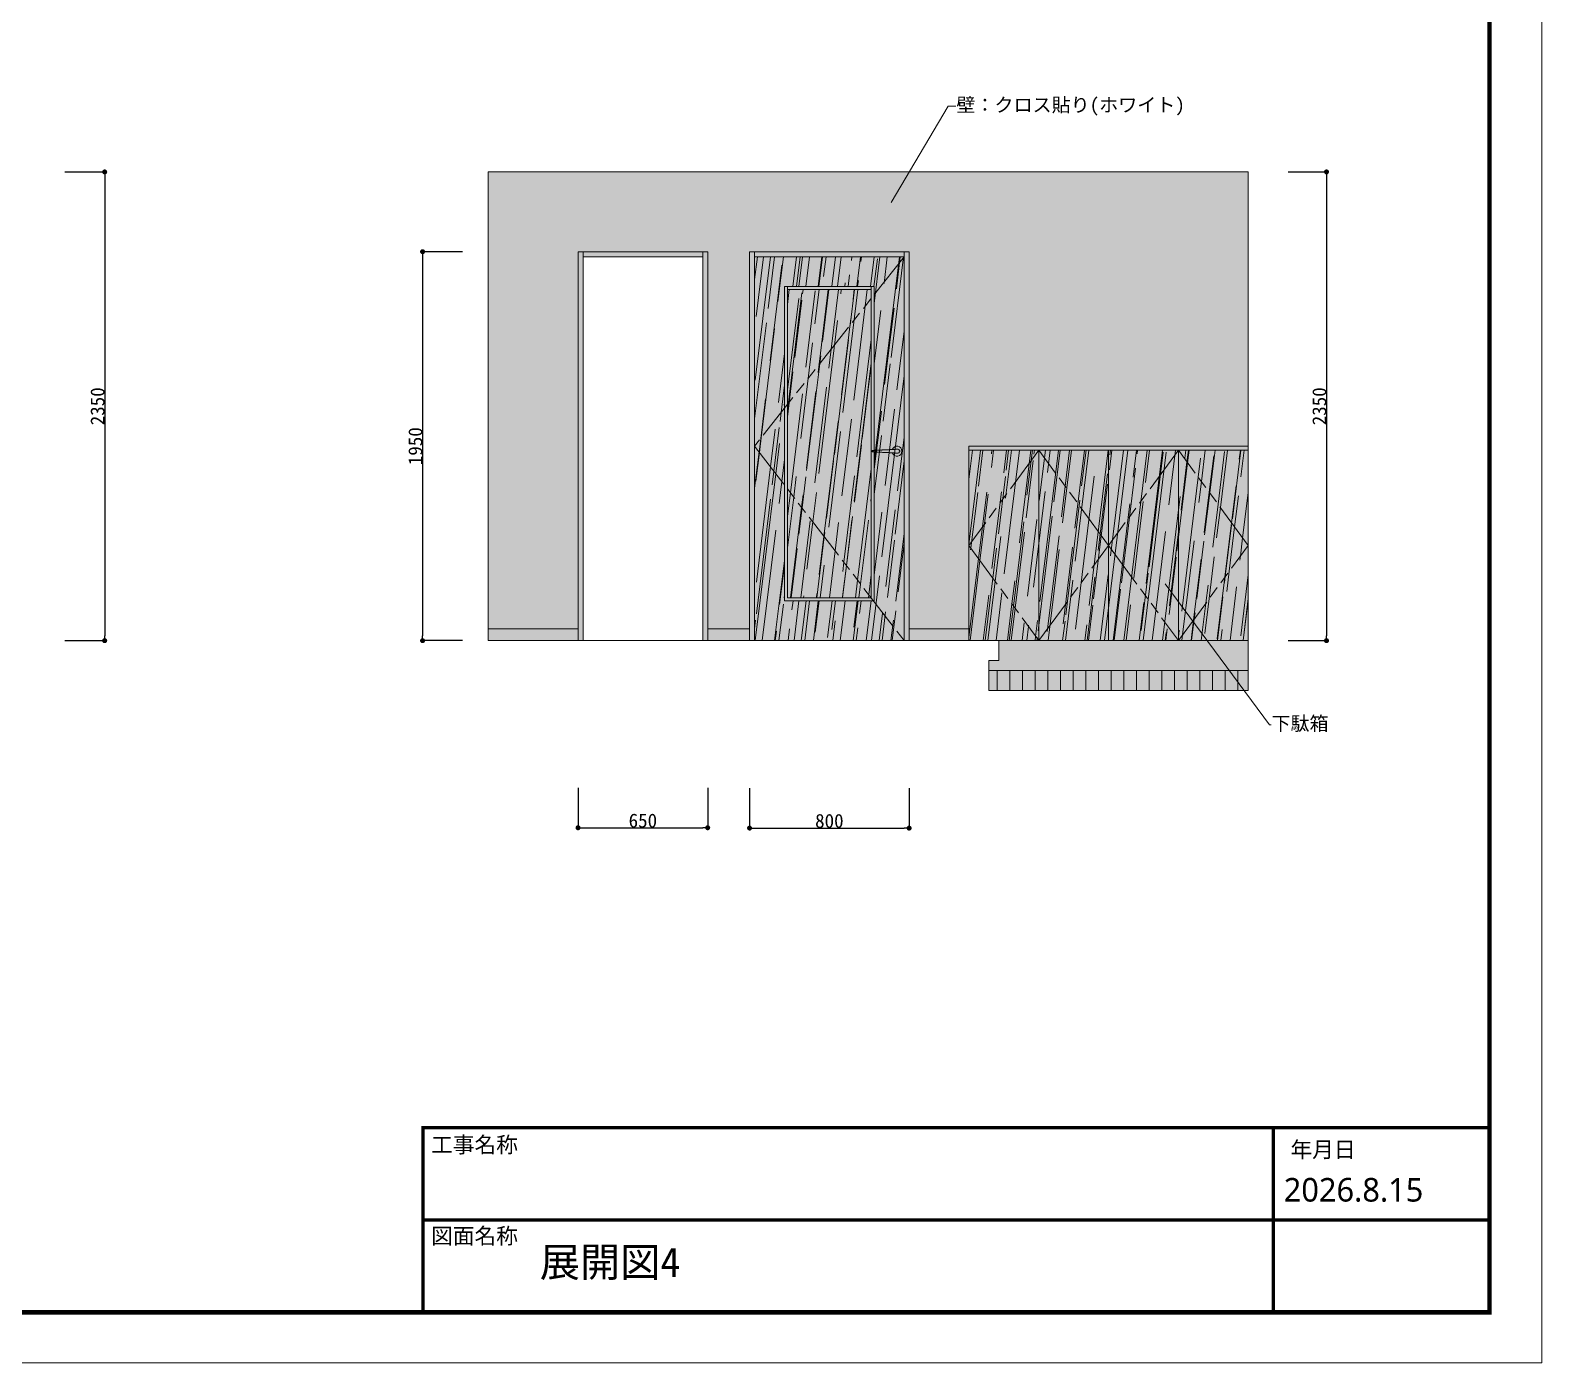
# Model space of a CAD drawing. Header units: millimetres. Extents: x -63086 to 144078, y -129912 to 13382.
# Drawn here: x 24706 to 32285, y -87164 to -80483 of the extents above; entities that cross this region are included whole.
import ezdxf
from ezdxf import colors
from ezdxf.entities.mleader import LeaderData, LeaderLine
from ezdxf.math import Vec2, Vec3

# ---------------------------------------------------------------- set-up
doc = ezdxf.new("R2010")
doc.units = ezdxf.units.MM
doc.linetypes.add('ACAD_ISO09W100', pattern=[45, 24, -3, 6, -3, 6, -3])
doc.layers.get('0').update_dxf_attribs({"lineweight": 0})
for name, color, linetype, lineweight in [('01用紙枠', 7, 'Continuous', 5), ('展開', 7, 'Continuous', 9), ('展開建具用', 250, 'Continuous', 9)]:
    doc.layers.add(name, color=color, linetype=linetype, lineweight=lineweight)
doc.layers.add('文字', color=7, linetype='Continuous')
doc.styles.get("Standard").update_dxf_attribs({"font": 'MS Mincho.ttf'})
doc.styles.add('メイリオ', font='')
doc.styles.add('小岩', font='MS Mincho.ttf', dxfattribs={"height": 150})
doc.styles.get('メイリオ').set_extended_font_data('Meiryo')
doc.dimstyles.new('寸法', dxfattribs={"dimtxt": 70, "dimasz": 25, "dimexe": 1.5, "dimexo": 200, "dimtad": 1, "dimdec": 0, "dimtxsty": 'Standard', "dimblk": 'DOT', "dimcen": 2.5, "dimadec": 0, "dimazin": 0, "dimtfac": 1, "dimtdec": 0, "dimtmove": 0, "dimatfit": 3, "dimfxl": 200, "dimfxlon": 1, "dimarcsym": 0})
pattern_1 = [(83, (1995.38, -322.42), (-69.92233, 222.52405), [1447.8, -193.04, 482.6, -96.52]), (83, (1963.13, -189.12), (-139.17757, -80.156), [289.56, -31.8516, 579.12, -72.39]), (83, (1919.835, -264.52), (-3.01966, 506.04398), [772.16, -135.128, 386.08, -96.52])]

# ---------------------------------------------------------------- blocks, each defined once
blk = doc.blocks.new('_Dot')
at = {"color": 0, "linetype": 'ByBlock', "lineweight": -2}
blk.add_line((-0.5, 0), (-1, 0), dxfattribs=at)
at = {"color": 0, "linetype": 'ByBlock', "const_width": 0.5}
blk.add_lwpolyline([(-0.25, 0, 1), (0.25, 0, 1)], format="xyb", close=True, dxfattribs=at)
blk = doc.blocks.new('*D314')
at = {"layer": 'Defpoints', "color": 0, "ltscale": 10, "transparency": 16777216}
for p in [(24604, -81193.3), (24604, -83543.3), (25079.6, -83543.3)]:
    blk.add_point(p, dxfattribs=at)
at = {"layer": '展開建具用', "color": 0, "lineweight": -2, "ltscale": 10, "transparency": 16777216}
for p, q in [((24879.6, -81193.3), (25081.1, -81193.3)), ((25079.6, -81218.3), (25079.6, -83518.3)), ((24879.6, -83543.3), (25081.1, -83543.3))]:
    blk.add_line(p, q, dxfattribs=at)
at = {"layer": '展開建具用', "color": 0, "lineweight": -2, "ltscale": 10, "transparency": 16777216, "xscale": 25, "yscale": 25, "zscale": 25}
for p, rotation in [((25079.6, -81193.3), 90), ((25079.6, -83543.3), 270)]:
    blk.add_blockref('_Dot', p, dxfattribs=dict(at, rotation=rotation))
at = {"layer": '展開建具用', "color": 0, "ltscale": 10, "transparency": 16777216, "insert": (25044, -82368.3), "char_height": 70, "attachment_point": 5, "rotation": 90}
blk.add_mtext('2350', dxfattribs=at)
blk = doc.blocks.new('*D316')
at = {"layer": 'Defpoints', "color": 0, "ltscale": 10, "transparency": 16777216}
for p in [(27453, -84035), (28103, -84035), (28103, -84481.4)]:
    blk.add_point(p, dxfattribs=at)
at = {"layer": '展開建具用', "color": 0, "lineweight": -2, "ltscale": 10, "transparency": 16777216}
for p, q in [((27453, -84281.4), (27453, -84482.9)), ((28103, -84281.4), (28103, -84482.9)), ((27478, -84481.4), (28078, -84481.4))]:
    blk.add_line(p, q, dxfattribs=at)
at = {"layer": '展開建具用', "color": 0, "lineweight": -2, "ltscale": 10, "transparency": 16777216, "xscale": 25, "yscale": 25, "zscale": 25, "rotation": 180}
blk.add_blockref('_Dot', (27453, -84481.4), dxfattribs=at)
at = {"layer": '展開建具用', "color": 0, "lineweight": -2, "ltscale": 10, "transparency": 16777216, "xscale": 25, "yscale": 25, "zscale": 25}
blk.add_blockref('_Dot', (28103, -84481.4), dxfattribs=at)
at = {"layer": '展開建具用', "color": 0, "ltscale": 10, "transparency": 16777216, "insert": (27778, -84445.8), "char_height": 70, "attachment_point": 5}
blk.add_mtext('650', dxfattribs=at)
blk = doc.blocks.new('*D317')
at = {"layer": 'Defpoints', "color": 0, "ltscale": 10, "transparency": 16777216}
for p in [(28313, -84035), (29113, -84035), (29113, -84483)]:
    blk.add_point(p, dxfattribs=at)
at = {"layer": '展開建具用', "color": 0, "lineweight": -2, "ltscale": 10, "transparency": 16777216}
for p, q in [((28313, -84283), (28313, -84484.5)), ((29113, -84283), (29113, -84484.5)), ((28338, -84483), (29088, -84483))]:
    blk.add_line(p, q, dxfattribs=at)
at = {"layer": '展開建具用', "color": 0, "lineweight": -2, "ltscale": 10, "transparency": 16777216, "xscale": 25, "yscale": 25, "zscale": 25, "rotation": 180}
blk.add_blockref('_Dot', (28313, -84483), dxfattribs=at)
at = {"layer": '展開建具用', "color": 0, "lineweight": -2, "ltscale": 10, "transparency": 16777216, "xscale": 25, "yscale": 25, "zscale": 25}
blk.add_blockref('_Dot', (29113, -84483), dxfattribs=at)
at = {"layer": '展開建具用', "color": 0, "ltscale": 10, "transparency": 16777216, "insert": (28713, -84447.4), "char_height": 70, "attachment_point": 5}
blk.add_mtext('800', dxfattribs=at)
blk = doc.blocks.new('*D318')
at = {"layer": 'Defpoints', "color": 0, "ltscale": 10, "transparency": 16777216}
for p in [(27453, -81593.3), (26673.4, -83543.3), (27453, -83543.3)]:
    blk.add_point(p, dxfattribs=at)
at = {"layer": '展開建具用', "color": 0, "lineweight": -2, "ltscale": 10, "transparency": 16777216}
for p, q in [((26873.4, -81593.3), (26671.9, -81593.3)), ((26673.4, -81618.3), (26673.4, -83518.3)), ((26873.4, -83543.3), (26671.9, -83543.3))]:
    blk.add_line(p, q, dxfattribs=at)
at = {"layer": '展開建具用', "color": 0, "lineweight": -2, "ltscale": 10, "transparency": 16777216, "xscale": 25, "yscale": 25, "zscale": 25}
for p, rotation in [((26673.4, -81593.3), 90), ((26673.4, -83543.3), 270)]:
    blk.add_blockref('_Dot', p, dxfattribs=dict(at, rotation=rotation))
at = {"layer": '展開建具用', "color": 0, "ltscale": 10, "transparency": 16777216, "insert": (26637.8, -82568.3), "char_height": 70, "attachment_point": 5, "rotation": 90}
blk.add_mtext('1950', dxfattribs=at)
blk = doc.blocks.new('*D319')
at = {"layer": 'Defpoints', "color": 0, "ltscale": 10, "transparency": 16777216}
for p in [(30813, -81193.3), (30813, -83543.3), (31205.7, -83543.3)]:
    blk.add_point(p, dxfattribs=at)
at = {"layer": '展開建具用', "color": 0, "lineweight": -2, "ltscale": 10, "transparency": 16777216}
for p, q in [((31013, -81193.3), (31207.2, -81193.3)), ((31205.7, -81218.3), (31205.7, -83518.3)), ((31013, -83543.3), (31207.2, -83543.3))]:
    blk.add_line(p, q, dxfattribs=at)
at = {"layer": '展開建具用', "color": 0, "lineweight": -2, "ltscale": 10, "transparency": 16777216, "xscale": 25, "yscale": 25, "zscale": 25}
for p, rotation in [((31205.7, -81193.3), 90), ((31205.7, -83543.3), 270)]:
    blk.add_blockref('_Dot', p, dxfattribs=dict(at, rotation=rotation))
at = {"layer": '展開建具用', "color": 0, "ltscale": 10, "transparency": 16777216, "insert": (31170.1, -82368.3), "char_height": 70, "attachment_point": 5, "rotation": 90}
blk.add_mtext('2350', dxfattribs=at)

msp = doc.modelspace()

# ---------------------------------------------------------------- hatches: boundary and pattern name
at = {"ltscale": 10, "true_color": 0x9c5e31, "transparency": 33554541}
h = msp.add_hatch(dxfattribs=at)
h.set_pattern_fill('AR-RROOF', color=25, scale=3.8, angle=83)
h.set_pattern_definition(pattern_1)
h.paths.add_polyline_path([(29087.9597, -81618.2687), (28337.9597, -81618.2687), (28337.9597, -82568.2687), (28487.9597, -82378.2687), (28487.9597, -81768.2687), (28937.9597, -81768.2687), (28937.9597, -81808.2687)])
h.paths.add_polyline_path([(29087.9597, -81618.2687), (28937.9597, -81808.2687), (28937.9597, -83343.2687), (28934.1135, -83343.2687), (29087.9597, -83543.2687)])
h.paths.add_polyline_path([(28934.1135, -83343.2687), (28487.9597, -83343.2687), (28487.9597, -82763.2687), (28337.9597, -82568.2687), (28337.9597, -83543.2687), (29087.9597, -83543.2687)])
h = msp.add_hatch(dxfattribs=at)
h.set_pattern_fill('AR-RROOF', color=25, scale=3.8, angle=83)
h.paths.add_polyline_path([(28922.9597, -81827.2687), (28502.9597, -82359.2687), (28502.9597, -82782.7687), (28922.5751, -83328.2687), (28922.9597, -83328.2687)])
h.paths.add_polyline_path([(28922.9597, -81827.2687), (28922.9597, -81783.2687), (28502.9597, -81783.2687), (28502.9597, -82359.2687)])
h.paths.add_polyline_path([(28502.9597, -82782.7687), (28502.9597, -83328.2687), (28922.5751, -83328.2687)], flags=0)
h = msp.add_hatch(dxfattribs=at)
h.set_pattern_fill('AR-RROOF', color=25, scale=3.8, angle=83)
h.set_pattern_definition(pattern_1)
h.paths.add_polyline_path([(28487.9597, -82378.2687), (28337.9597, -82568.2687), (28487.9597, -82763.2687)])
h = msp.add_hatch(dxfattribs=at)
h.set_pattern_fill('AR-RROOF', color=25, scale=3.8, angle=83)
h.set_pattern_definition(pattern_1)
h.paths.add_polyline_path([(30112.9597, -82588.2687), (29762.9597, -82588.2687), (30112.9597, -83065.7687)], flags=17)
h.paths.add_polyline_path([(30462.9597, -82588.2687), (30112.9597, -82588.2687), (30112.9597, -83065.7687)], flags=17)
h.paths.add_polyline_path([(30462.9597, -82588.2687), (30112.9597, -83065.7687), (30462.9597, -83543.2687)])
h.paths.add_polyline_path([(30462.9597, -82588.2687), (30462.9597, -83543.2687), (30812.9597, -83065.7687)])
h.paths.add_polyline_path([(30812.9597, -82588.2687), (30462.9597, -82588.2687), (30812.9597, -83065.7687)], flags=0)
h.paths.add_polyline_path([(30812.9597, -83065.7687), (30462.9597, -83543.2687), (30812.9597, -83543.2687)], flags=0)
h.paths.add_polyline_path([(30112.9597, -83065.7687), (30112.9597, -83543.2687), (30462.9597, -83543.2687)], flags=17)
h.paths.add_polyline_path([(30112.9597, -83065.7687), (29762.9597, -82588.2687), (29762.9597, -83543.2687)])
h.paths.add_polyline_path([(29762.9597, -82588.2687), (29412.9597, -83065.7687), (29762.9597, -83543.2687)])
h.paths.add_polyline_path([(29412.9597, -83065.7687), (29412.9597, -83543.2687), (29762.9597, -83543.2687)], flags=0)
h.paths.add_polyline_path([(29762.9597, -82588.2687), (29412.9597, -82588.2687), (29412.9597, -83065.7687)], flags=17)
h.paths.add_polyline_path([(30112.9597, -83065.7687), (29762.9597, -83543.2687), (30112.9597, -83543.2687)], flags=17)
h = msp.add_hatch(dxfattribs=at)
h.set_pattern_fill('AR-RROOF', color=25, scale=3.8, angle=83)
h.set_pattern_definition(pattern_1)
h.paths.add_polyline_path([(29412.9597, -83065.7687), (29412.9597, -83543.2687), (29762.9597, -83543.2687)])
h.paths.add_polyline_path([(30812.9597, -83065.7687), (30462.9597, -83543.2687), (30812.9597, -83543.2687)])
h.paths.add_polyline_path([(30812.9597, -82588.2687), (30462.9597, -82588.2687), (30812.9597, -83065.7687)])
h = msp.add_hatch(dxfattribs=at)
h.set_pattern_fill('AR-RROOF', color=25, scale=3.8, angle=83)
h.paths.add_polyline_path([(28502.9597, -82782.7687), (28502.9597, -83328.2687), (28922.5751, -83328.2687)])
at = {"layer": '展開', "ltscale": 10, "true_color": 0xfffefa}
h = msp.add_hatch(color=7, dxfattribs=at)
h.dxf.hatch_style = 1
h.paths.add_polyline_path([(30812.9597, -81193.2687), (27002.9597, -81193.2687), (27002.9597, -83483.2687), (27452.9597, -83483.2687), (27452.9597, -81593.2687), (28102.9597, -81593.2687), (28102.9597, -83483.2687), (28312.9597, -83483.2687), (28312.9597, -81593.2687), (29112.9597, -81593.2687), (29112.9597, -83483.2687), (29412.9597, -83483.2687), (29412.9597, -82588.2687), (29412.9597, -82568.2687), (30812.9597, -82568.2687)])
at = {"layer": '展開', "ltscale": 10, "true_color": 0xe89e4a, "transparency": 33554607}
h = msp.add_hatch(color=33, dxfattribs=at)
h.dxf.hatch_style = 1
h.paths.add_polyline_path([(28102.9597, -81593.2687), (28077.9597, -81593.2687), (28077.9597, -83543.2687), (28102.9597, -83543.2687)])
h.paths.add_polyline_path([(27477.9597, -81593.2687), (27452.9597, -81593.2687), (27452.9597, -83543.2687), (27477.9597, -83543.2687)])
h.paths.add_polyline_path([(28077.9597, -81593.2687), (27477.9597, -81593.2687), (27477.9597, -81618.2687), (28077.9597, -81618.2687)])
h.paths.add_polyline_path([(29087.9597, -81593.2687), (28337.9597, -81593.2687), (28337.9597, -81618.2687), (29087.9597, -81618.2687)])
h.paths.add_polyline_path([(28337.9597, -81593.2687), (28312.9597, -81593.2687), (28312.9597, -83543.2687), (28337.9597, -83543.2687)])
h.paths.add_polyline_path([(29112.9597, -81593.2687), (29087.9597, -81593.2687), (29087.9597, -81618.2687), (29087.9597, -83543.2687), (29112.9597, -83543.2687)])
at = {"layer": '展開', "ltscale": 10, "true_color": 0xf0c089, "transparency": 33554607}
h = msp.add_hatch(color=31, dxfattribs=at)
h.dxf.hatch_style = 1
h.paths.add_polyline_path([(29087.9597, -81618.2687), (28337.9597, -81618.2687), (28337.9597, -83543.2687), (29087.9597, -83543.2687)])
h.paths.add_polyline_path([(28937.9597, -81768.2687), (28937.9597, -83343.2687), (28487.9597, -83343.2687), (28487.9597, -81768.2687)], flags=16)
at = {"layer": '展開', "ltscale": 10, "true_color": 0xe89e4a, "transparency": 33554607}
h = msp.add_hatch(color=33, dxfattribs=at)
h.dxf.hatch_style = 1
h.paths.add_polyline_path([(28922.9597, -81768.2687), (28502.9597, -81768.2687), (28502.9597, -81783.2687), (28922.9597, -81783.2687)], flags=17)
h.paths.add_polyline_path([(28937.9597, -81768.2687), (28922.9597, -81768.2687), (28922.9597, -81783.2687), (28922.9597, -83328.2687), (28502.9597, -83328.2687), (28502.9597, -81768.2687), (28487.9597, -81768.2687), (28487.9597, -83343.2687), (28937.9597, -83343.2687)])
at = {"layer": '展開', "ltscale": 10, "true_color": 0xf0c089, "transparency": 33554607}
h = msp.add_hatch(color=31, dxfattribs=at)
h.dxf.hatch_style = 1
h.paths.add_polyline_path([(28922.9597, -81783.2687), (28502.9597, -81783.2687), (28502.9597, -83328.2687), (28922.9597, -83328.2687)])
h = msp.add_hatch(color=31, dxfattribs=at)
h.dxf.hatch_style = 1
h.paths.add_polyline_path([(30812.9597, -82568.2687), (29412.9597, -82568.2687), (29412.9597, -82588.2687), (29762.9597, -82588.2687), (30112.9597, -82588.2687), (30462.9597, -82588.2687), (30812.9597, -82588.2687)])
h = msp.add_hatch(color=31, dxfattribs=at)
h.dxf.hatch_style = 1
h.paths.add_polyline_path([(30462.9597, -82588.2687), (30112.9597, -82588.2687), (30112.9597, -83065.7687)], flags=17)
h.paths.add_polyline_path([(30462.9597, -82588.2687), (30112.9597, -83065.7687), (30462.9597, -83543.2687)])
h.paths.add_polyline_path([(30462.9597, -82588.2687), (30462.9597, -83543.2687), (30812.9597, -83065.7687)])
h.paths.add_polyline_path([(30812.9597, -82588.2687), (30462.9597, -82588.2687), (30812.9597, -83065.7687)], flags=0)
h.paths.add_polyline_path([(30812.9597, -83065.7687), (30462.9597, -83543.2687), (30812.9597, -83543.2687)], flags=0)
h.paths.add_polyline_path([(30112.9597, -83065.7687), (30112.9597, -83543.2687), (30462.9597, -83543.2687)], flags=17)
h.paths.add_polyline_path([(30112.9597, -83065.7687), (29762.9597, -83543.2687), (30112.9597, -83543.2687)], flags=17)
h.paths.add_polyline_path([(30112.9597, -83065.7687), (29762.9597, -82588.2687), (29762.9597, -83543.2687)])
h.paths.add_polyline_path([(30112.9597, -82588.2687), (29762.9597, -82588.2687), (30112.9597, -83065.7687)], flags=17)
h.paths.add_polyline_path([(29762.9597, -82588.2687), (29412.9597, -83065.7687), (29762.9597, -83543.2687)])
h.paths.add_polyline_path([(29762.9597, -82588.2687), (29412.9597, -82588.2687), (29412.9597, -83065.7687)], flags=17)
h.paths.add_polyline_path([(29412.9597, -83065.7687), (29412.9597, -83543.2687), (29762.9597, -83543.2687)], flags=0)
h = msp.add_hatch(color=31, dxfattribs=at)
h.dxf.hatch_style = 1
h.paths.add_polyline_path([(30812.9597, -82588.2687), (30462.9597, -82588.2687), (30812.9597, -83065.7687)])
h.paths.add_polyline_path([(30812.9597, -83065.7687), (30462.9597, -83543.2687), (30812.9597, -83543.2687)])
h.paths.add_polyline_path([(29412.9597, -83065.7687), (29412.9597, -83543.2687), (29762.9597, -83543.2687)])
at = {"layer": '展開', "ltscale": 10, "true_color": 0xfffefa}
h = msp.add_hatch(color=7, dxfattribs=at)
h.dxf.hatch_style = 1
h.paths.add_polyline_path([(30812.9597, -83543.2687), (30462.9597, -83543.2687), (29562.9597, -83543.2687), (29562.9597, -83643.2687), (29512.9597, -83643.2687), (29512.9597, -83693.2687), (30812.9597, -83693.2687)])
at = {"layer": '展開建具用', "ltscale": 10, "true_color": 0x636466, "transparency": 33554687}
h = msp.add_hatch(color=251, dxfattribs=at)
h.dxf.hatch_style = 1
edge = h.paths.add_edge_path()
edge.add_line((28927.1031, -82593.2687), (29065.6031, -82593.2687))
edge.add_line((29065.6031, -82593.2687), (29065.6031, -82590.4608))
edge.add_spline(control_points=[(29065.6031, -82590.4608), (29065.6031, -82590.1867), (29065.57, -82589.9791), (29065.4375, -82589.5745), (29065.3413, -82589.3876), (29065.2154, -82589.216)], knot_values=[0, 0, 0, 0, 0.5, 0.5, 1, 1, 1, 1], degree=3, periodic=0)
edge.add_arc((29052.4859, -82598.5587), 15.79, 396.27792689, 467.87990116)
edge.add_spline(control_points=[(29047.638, -82583.5313), (29047.578, -82583.5407), (29047.3837, -82583.5704), (29046.9531, -82583.6329), (29046.2981, -82583.7205), (29045.5247, -82583.8174), (29044.713, -82583.9139), (29043.8768, -82584.0097), (29042.9985, -82584.1076), (29042.0431, -82584.212), (29041.0693, -82584.3166), (29040.0551, -82584.4236), (29039.0376, -82584.5292), (29038.1199, -82584.6224), (29037.4895, -82584.6886), (29037.1567, -82584.7275), (29036.9702, -82584.7413), (29036.7055, -82584.7592), (29036.3183, -82584.7831), (29035.7282, -82584.8167), (29034.8933, -82584.8605), (29033.9284, -82584.9079), (29032.6863, -82584.9661), (29031.1823, -82585.0334), (29029.7024, -82585.0998), (29028.7874, -82585.1409), (29028.4561, -82585.1557)], knot_values=[0.028240646, 0.028240646, 0.028240646, 0.028240646, 0.037245132, 0.054306388, 0.070959441, 0.086140608, 0.100104464, 0.112862601, 0.12460923, 0.136474019, 0.149774797, 0.161160669, 0.173281009, 0.184572217, 0.194356173, 0.203135294, 0.210902046, 0.21568858, 0.220155402, 0.226420437, 0.233413261, 0.240686241, 0.247886187, 0.259671133, 0.271817682, 0.278709051, 0.278709051, 0.278709051, 0.278709051], degree=3, periodic=0)
edge.add_spline(control_points=[(29028.4561, -82585.1557), (29028.1858, -82585.1679), (29027.296, -82585.2077), (29025.7701, -82585.2761), (29023.2231, -82585.39), (29019.9547, -82585.5358), (29015.6632, -82585.7268), (29010.936, -82585.9366), (29005.8296, -82586.1624), (29000.4086, -82586.4013), (28994.7916, -82586.648), (28989.0286, -82586.9002), (28983.4488, -82587.1436), (28978.7046, -82587.3498), (28974.7692, -82587.5204), (28971.5121, -82587.6614), (28968.1344, -82587.8072), (28964.5135, -82587.9634), (28961.3893, -82588.0986), (28958.8833, -82588.2078), (28957.1447, -82588.2839), (28955.5545, -82588.3539), (28954.1494, -82588.4162), (28952.9266, -82588.4708), (28951.857, -82588.5188), (28950.8845, -82588.5627), (28949.8846, -82588.6081), (28948.7636, -82588.6595), (28947.5164, -82588.7172), (28946.2725, -82588.7755), (28945.1562, -82588.8286), (28944.175, -82588.8758), (28943.1388, -82588.9263), (28941.903, -82588.9874), (28940.3917, -82589.0639), (28938.7528, -82589.1494), (28937.132, -82589.237), (28935.6456, -82589.3205), (28934.3116, -82589.3984), (28932.8439, -82589.4874), (28931.734, -82589.5581), (28930.8673, -82589.6149), (28930.508, -82589.6385), (28930.2432, -82589.6555), (28929.9926, -82589.6711), (28929.8143, -82589.682), (28929.5621, -82589.6968), (28929.4188, -82589.7056), (28929.2609, -82589.7133), (28928.9111, -82589.7337)], knot_values=[0.278709051, 0.278709051, 0.278709051, 0.278709051, 0.284334701, 0.297221625, 0.310477214, 0.337391746, 0.365374306, 0.400089484, 0.436259028, 0.472333136, 0.513762363, 0.554107497, 0.593219579, 0.630703314, 0.653400218, 0.675478445, 0.69870731, 0.723871797, 0.750850288, 0.763670418, 0.775995737, 0.787029797, 0.796787961, 0.80528728, 0.812544812, 0.819129018, 0.825614974, 0.833450397, 0.842589346, 0.851758309, 0.859580466, 0.866093949, 0.872460141, 0.881496685, 0.892356754, 0.904769065, 0.916755579, 0.927739338, 0.937821314, 0.947097075, 0.961738333, 0.96514176, 0.968521843, 0.972131896, 0.976127277, 0.983236716, 0.990038848, 0.996392049, 1, 1, 1, 1], degree=3, periodic=0)
edge.add_spline(control_points=[(28928.9111, -82589.7337), (28928.9049, -82589.7342), (28928.8841, -82589.7361), (28928.7996, -82589.7464), (28928.6279, -82589.7777), (28928.3778, -82589.8518), (28928.0583, -82590.0075), (28927.8153, -82590.1704), (28927.7031, -82590.3004), (28927.6907, -82590.3148)], knot_values=[0, 0, 0, 0, 0.028520161, 0.096340886, 0.216640523, 0.400865202, 0.641025772, 0.960302078, 1, 1, 1, 1], degree=3, periodic=0)
edge.add_arc((28929.1031, -82591.7246), 2, 496.10352685, 540)
edge.add_line((28927.1031, -82591.7246), (28927.1031, -82593.2687))
edge = h.paths.add_edge_path()
edge.add_spline(control_points=[(28928.9182, -82596.8045), (28929.2409, -82596.8229), (28929.3614, -82596.8285), (28929.4512, -82596.8342), (28929.6516, -82596.8454), (28929.8642, -82596.8583), (28930.1198, -82596.8742), (28930.4635, -82596.8962), (28931.1591, -82596.9417), (28931.9436, -82596.9924), (28933.0168, -82597.0602), (28934.4321, -82597.1462), (28936.104, -82597.2428), (28937.7998, -82597.3367), (28939.4565, -82597.4249), (28941.0755, -82597.5082), (28942.9829, -82597.6038), (28945.1738, -82597.7101), (28947.5548, -82597.8222), (28949.6984, -82597.9209), (28951.7231, -82598.0127), (28953.8577, -82598.1083), (28956.3238, -82598.2175), (28959.441, -82598.3541), (28963.0082, -82598.5089), (28966.8111, -82598.673), (28970.3605, -82598.8262), (28974.6588, -82599.0121), (28979.8993, -82599.2393), (28986.2481, -82599.5157), (28992.8623, -82599.8047), (28999.1294, -82600.0797), (29004.9787, -82600.3374), (29010.2728, -82600.5714), (29015.4447, -82600.8008), (29020.4002, -82601.0213), (29024.7119, -82601.2139), (29027.3732, -82601.333), (29028.4561, -82601.3816)], knot_values=[0, 0, 0, 0, 0.001477254, 0.006770593, 0.012028741, 0.017397883, 0.022792797, 0.029794391, 0.035808231, 0.042458194, 0.050150851, 0.062301577, 0.075397701, 0.088097334, 0.100335264, 0.112049663, 0.12349401, 0.141650697, 0.159030056, 0.174083601, 0.187063742, 0.201839649, 0.219148517, 0.239033374, 0.267439347, 0.294155058, 0.319034983, 0.342269718, 0.384891423, 0.429816484, 0.47672954, 0.525155941, 0.562791718, 0.600781201, 0.637316785, 0.672198592, 0.705423187, 0.728211882, 0.728211882, 0.728211882, 0.728211882], degree=3, periodic=0)
edge.add_arc((29052.1031, -82593.2687), 25, 198.93629742, 360)
edge.add_line((29077.1031, -82593.2687), (28927.1031, -82593.2687))
edge.add_line((28927.1031, -82593.2687), (28927.1031, -82594.8127))
edge.add_arc((28929.1031, -82594.8127), 2, 180, 220.63089804)
edge.add_spline(control_points=[(28927.6007, -82596.1287), (28927.6079, -82596.1382), (28927.6781, -82596.2316), (28927.8423, -82596.3711), (28928.0763, -82596.5371), (28928.3073, -82596.6528), (28928.5167, -82596.7285), (28928.6897, -82596.7717), (28928.8152, -82596.7928), (28928.8855, -82596.8013), (28928.9088, -82596.8036), (28928.9182, -82596.8045)], knot_values=[0, 0, 0, 0, 0.022776859, 0.221912684, 0.404253717, 0.568230562, 0.711089251, 0.827424936, 0.909057873, 0.963339166, 1, 1, 1, 1], degree=3, periodic=0)
edge = h.paths.add_edge_path(flags=17)
edge.add_spline(control_points=[(29065.6025, -82596.1206), (29065.6028, -82596.1211), (29065.607, -82596.1297), (29065.605, -82596.1338), (29065.6031, -82596.1378)], knot_values=[0.606879778, 0.606879778, 0.606879778, 0.606879778, 0.625289308, 1, 1, 1, 1], degree=3, periodic=0)
edge.add_spline(control_points=[(29065.6031, -82596.0766), (29065.6031, -82596.0804), (29065.6031, -82596.0843), (29065.6031, -82596.0882)], knot_values=[0.987092379, 0.987092379, 0.987092379, 0.987092379, 0.996192369, 0.996192369, 0.996192369, 0.996192369], degree=3, periodic=0)
edge.add_spline(control_points=[(29065.2154, -82597.3213), (29065.3413, -82597.0836), (29065.4375, -82596.8967), (29065.5649, -82596.5077), (29065.5979, -82596.3164), (29065.6025, -82596.1206)], knot_values=[0, 0, 0, 0, 0.5, 0.5, 0.961600802, 0.961600802, 0.961600802, 0.961600802], degree=3, periodic=0)
h.paths.add_polyline_path([(29028.4561, -82585.1557), (29031.4666, -82585.0207), (29034.4239, -82584.8834), (29036.6521, -82584.7624), (29037.4699, -82584.6917), (29038.9328, -82584.5396), (29040.7089, -82584.3545), (29042.3792, -82584.1752), (29043.9165, -82584.0048), (29045.2215, -82583.8532), (29046.2921, -82583.7203), (29047.0956, -82583.6117), (29047.638, -82583.5313, -0.323000712), (29065.2152, -82589.2157), (29065.4275, -82589.5796), (29065.559, -82589.9831), (29065.6031, -82590.4608), (29065.6031, -82593.2687), (29070.1855, -82593.2687), (29070.1855, -82576.0052, 0.562269333)])
h.paths.add_polyline_path([(29070.1855, -82593.2687), (29077.1031, -82593.2687, 0.192899139), (29070.1855, -82576.0052)])
at = {"layer": '展開建具用', "ltscale": 10, "true_color": 0xfffdf5, "transparency": 33554687}
h = msp.add_hatch(color=7, dxfattribs=at)
h.dxf.hatch_style = 1
h.paths.add_polyline_path([(27452.9597, -83483.2687), (27002.9597, -83483.2687), (27002.9597, -83543.2687), (27452.9597, -83543.2687)])
h.paths.add_polyline_path([(28312.9597, -83483.2687), (28102.9597, -83483.2687), (28102.9597, -83543.2687), (28312.9597, -83543.2687)])
h.paths.add_polyline_path([(29412.9597, -83483.2687), (29112.9597, -83483.2687), (29112.9597, -83543.2687), (29412.9597, -83543.2687)])
at = {"layer": '展開建具用', "ltscale": 10, "true_color": 0xc07d78, "transparency": 33554687}
h = msp.add_hatch(color=23, dxfattribs=at)
h.dxf.hatch_style = 1
h.paths.add_polyline_path([(30812.9597, -83693.2687), (29512.9597, -83693.2687), (29512.9597, -83793.2687), (30812.9597, -83793.2687)])
at = {"layer": '展開建具用', "ltscale": 10, "true_color": 0x000000, "transparency": 33554687}
h = msp.add_hatch(dxfattribs=at)
h.set_pattern_fill('ANSI31', color=18, scale=20, angle=45)
h.set_pattern_definition([(90, (1995.384, -322.42), (-63.5, 0), [])])
h.paths.add_polyline_path([(30812.9597, -83693.2687), (29512.9597, -83693.2687), (29512.9597, -83793.2687), (30812.9597, -83793.2687)])

# ---------------------------------------------------------------- linework, layer by layer
at = {"layer": '01用紙枠'}
msp.add_lwpolyline([(13390.554, -73802.4136), (13390.554, -87163.5065), (32285.0288, -87163.5065), (32285.0288, -73802.4136)], close=True, dxfattribs=at)
msp.add_lwpolyline([(13390.554, -73802.4136), (13390.554, -87163.5065), (32285.0288, -87163.5065), (32285.0288, -73802.4136)], close=True, dxfattribs=at)
for points, const_width in [([(13653.0698, -86910.3804), (32022.513, -86910.3804), (32022.513, -74055.5397), (13653.0698, -74055.5397)], 22.4934), ([(13653.0698, -86910.3804), (32022.513, -86910.3804), (32022.513, -74055.5397), (13653.0698, -74055.5397)], 22.4934), ([(13653.0698, -86910.3804), (32022.513, -86910.3804), (32022.513, -74055.5397), (13653.0698, -74055.5397)], 22.4934), ([(30939.2855, -85984.7496), (26676.1969, -85984.7496), (26676.1969, -86447.565), (30939.2855, -86447.565)], 16.437), ([(30939.2855, -85984.7496), (32022.513, -85984.7496), (32022.513, -86447.565), (30939.2855, -86447.565)], 16.437), ([(30939.2855, -86447.565), (26676.1969, -86447.565), (26676.1969, -86910.3804), (30939.2855, -86910.3804)], 16.437), ([(30939.2855, -86447.565), (32022.513, -86447.565), (32022.513, -86910.3804), (30939.2855, -86910.3804)], 16.437)]:
    msp.add_lwpolyline(points, close=True, dxfattribs=dict(at, const_width=const_width))
at = {"layer": '01用紙枠', "lineweight": 5, "const_width": 22.4934}
msp.add_lwpolyline([(13653.0698, -86910.3804), (32022.513, -86910.3804), (32022.513, -74055.5397), (13653.0698, -74055.5397)], close=True, dxfattribs=at)
msp.add_lwpolyline([(13653.0698, -86910.3804), (32022.513, -86910.3804), (32022.513, -74055.5397), (13653.0698, -74055.5397)], close=True, dxfattribs=at)
at = {"layer": '展開建具用', "ltscale": 10}
for p, q in [((27002.9597, -83543.2687), (27002.9597, -81193.2687)), ((27002.9597, -81193.2687), (30812.9597, -81193.2687)), ((30812.9597, -83793.2687), (30812.9597, -81193.2687)), ((27452.9597, -83543.2687), (27452.9597, -81593.2687)), ((27452.9597, -81593.2687), (28102.9597, -81593.2687)), ((27477.9597, -83543.2687), (27477.9597, -81593.2687)), ((27477.9597, -81618.2687), (28077.9597, -81618.2687)), ((28077.9597, -81593.2687), (28077.9597, -83543.2687)), ((28102.9597, -81593.2687), (28102.9597, -83543.2687)), ((28312.9597, -83543.2687), (28312.9597, -81593.2687)), ((28312.9597, -81593.2687), (29112.9597, -81593.2687)), ((28337.9597, -83543.2687), (28337.9597, -81593.2687)), ((28337.9597, -81618.2687), (29087.9597, -81618.2687)), ((29087.9597, -81593.2687), (29087.9597, -83543.2687)), ((29112.9597, -81593.2687), (29112.9597, -83543.2687)), ((28487.9597, -81768.2687), (28937.9597, -81768.2687)), ((28487.9597, -83343.2687), (28487.9597, -81768.2687)), ((28502.9597, -83328.2687), (28502.9597, -81768.2687)), ((28922.9597, -81768.2687), (28922.9597, -83328.2687)), ((28937.9597, -81768.2687), (28937.9597, -83343.2687)), ((28502.9597, -81783.2687), (28922.9597, -81783.2687)), ((28927.1031, -82594.8127), (28927.1031, -82591.7246)), ((29065.6031, -82596.0104), (29065.6031, -82590.4608)), ((29412.9597, -83543.2687), (29412.9597, -82568.2687)), ((29412.9597, -82568.2687), (30812.9597, -82568.2687)), ((29412.9597, -82588.2687), (30812.9597, -82588.2687)), ((29412.9597, -82588.2687), (29762.9597, -82588.2687)), ((29412.9597, -82588.2687), (29412.9597, -83543.2687)), ((29762.9597, -83543.2687), (29762.9597, -82588.2687)), ((29762.9597, -82588.2687), (30112.9597, -82588.2687)), ((30112.9597, -83543.2687), (30112.9597, -82588.2687)), ((30112.9597, -82588.2687), (30462.9597, -82588.2687)), ((30112.9597, -82588.2687), (30112.9597, -83543.2687)), ((30462.9597, -83543.2687), (30462.9597, -82588.2687)), ((30462.9597, -82588.2687), (30812.9597, -82588.2687)), ((28487.9597, -83343.2687), (28937.9597, -83343.2687)), ((28502.9597, -83328.2687), (28922.9597, -83328.2687)), ((27002.9597, -83543.2687), (27002.9597, -83483.2687)), ((27002.9597, -83483.2687), (27452.9597, -83483.2687)), ((28102.9597, -83543.2687), (28102.9597, -83483.2687)), ((28102.9597, -83483.2687), (28312.9597, -83483.2687)), ((29112.9597, -83543.2687), (29112.9597, -83483.2687)), ((29112.9597, -83483.2687), (29412.9597, -83483.2687)), ((27002.9597, -83543.2687), (27452.9597, -83543.2687)), ((27002.9597, -83543.2687), (29562.9597, -83543.2687)), ((28102.9597, -83543.2687), (28312.9597, -83543.2687)), ((29112.9597, -83543.2687), (29562.9597, -83543.2687)), ((29562.9597, -83543.2687), (29412.9597, -83543.2687)), ((29412.9597, -83543.2687), (29762.9597, -83543.2687)), ((29562.9597, -83543.2687), (29562.9597, -83643.2687)), ((29562.9597, -83543.2687), (30812.9597, -83543.2687)), ((29762.9597, -83543.2687), (30112.9597, -83543.2687)), ((30112.9597, -83543.2687), (30462.9597, -83543.2687)), ((30462.9597, -83543.2687), (30812.9597, -83543.2687)), ((29562.9597, -83643.2687), (29512.9597, -83643.2687)), ((29512.9597, -83643.2687), (29512.9597, -83793.2687)), ((30812.9597, -83693.2687), (29512.9597, -83693.2687)), ((30812.9597, -83793.2687), (30812.9597, -83693.2687)), ((29512.9597, -83793.2687), (30812.9597, -83793.2687))]:
    msp.add_line(p, q, dxfattribs=at)
at = {"layer": '展開建具用', "linetype": 'ACAD_ISO09W100', "ltscale": 10}
for p, q in [((29087.9597, -81618.2687), (28337.9597, -82568.2687)), ((28337.9597, -82568.2687), (29087.9597, -83543.2687)), ((29762.9597, -82588.2687), (29412.9597, -83065.7687)), ((30112.9597, -83065.7687), (29762.9597, -82588.2687)), ((30462.9597, -82588.2687), (30112.9597, -83065.7687)), ((30812.9597, -83065.7687), (30462.9597, -82588.2687)), ((29412.9597, -83065.7687), (29762.9597, -83543.2687)), ((29762.9597, -83543.2687), (30112.9597, -83065.7687)), ((30112.9597, -83065.7687), (30462.9597, -83543.2687)), ((30462.9597, -83543.2687), (30812.9597, -83065.7687))]:
    msp.add_line(p, q, dxfattribs=at)
at = {"layer": '展開建具用', "ltscale": 10}
for centre, radius, start, end in [((28929.1031, -82591.7246), 2, 135.06542948, 179.99996436), ((28929.1031, -82594.8127), 2, 180.00002119, 221.22499346), ((29052.1031, -82593.2687), 25, 198.93629742, 161.06366095), ((29052.4859, -82598.5587), 15.79, 36.27661589, 107.87990116), ((29052.4859, -82587.9786), 15.79, 252.14902429, 323.723384)]:
    msp.add_arc(centre, radius, start, end, dxfattribs=at)
for points, knots in [([(28933.1031, -82591.6626), (28932.707, -82591.6672), (28932.3152, -82591.6708), (28931.54, -82591.6765), (28931.1628, -82591.6787), (28930.6218, -82591.6817), (28930.4451, -82591.6826), (28930.099, -82591.6845), (28929.9287, -82591.6855), (28929.4373, -82591.6884), (28929.1355, -82591.6905), (28928.5825, -82591.6954), (28928.3293, -82591.6982), (28927.8944, -82591.7041), (28927.7103, -82591.7073), (28927.4846, -82591.712), (28927.4177, -82591.7136), (28927.3036, -82591.7166), (28927.2562, -82591.718), (28927.142, -82591.7218), (28927.1031, -82591.7238), (28927.1031, -82591.7246)], [0, 0, 0, 0, 0.125, 0.125, 0.25, 0.25, 0.3125, 0.3125, 0.375, 0.375, 0.5, 0.5, 0.625, 0.625, 0.75, 0.75, 0.8125, 0.8125, 0.875, 0.875, 1, 1, 1, 1]), ([(28927.1031, -82594.8127), (28927.1031, -82594.8136), (28927.142, -82594.8155), (28927.2969, -82594.8207), (28927.4121, -82594.8238), (28927.6368, -82594.8285), (28927.7205, -82594.8301), (28927.9057, -82594.8332), (28928.0079, -82594.8348), (28928.3369, -82594.8393), (28928.5853, -82594.842), (28929.1387, -82594.8468), (28929.4475, -82594.849), (28930.0994, -82594.8529), (28930.4439, -82594.8547), (28930.9887, -82594.8577), (28931.1759, -82594.8587), (28931.5526, -82594.8611), (28931.7427, -82594.8623), (28932.3175, -82594.8666), (28932.707, -82594.8701), (28933.1031, -82594.8748)], [0, 0, 0, 0, 0.125, 0.125, 0.25, 0.25, 0.3125, 0.3125, 0.375, 0.375, 0.5, 0.5, 0.625, 0.625, 0.75, 0.75, 0.8125, 0.8125, 0.875, 0.875, 1, 1, 1, 1]), ([(28927.6007, -82596.1287), (28927.6079, -82596.1382), (28927.6781, -82596.2316), (28927.8423, -82596.3711), (28928.0763, -82596.5371), (28928.3073, -82596.6528), (28928.5167, -82596.7285), (28928.6897, -82596.7717), (28928.8152, -82596.7928), (28928.8855, -82596.8013), (28928.9088, -82596.8036), (28928.9182, -82596.8045)], [0, 0, 0, 0, 0.022776859, 0.221912684, 0.404253717, 0.568230562, 0.711089251, 0.827424936, 0.909057873, 0.963339166, 1, 1, 1, 1]), ([(28928.9111, -82589.7337), (28928.9049, -82589.7342), (28928.8841, -82589.7361), (28928.7996, -82589.7464), (28928.6279, -82589.7777), (28928.3778, -82589.8518), (28928.0583, -82590.0075), (28927.8153, -82590.1704), (28927.7031, -82590.3004), (28927.6907, -82590.3148)], [0, 0, 0, 0, 0.028520161, 0.096340886, 0.216640523, 0.400865202, 0.641025772, 0.960302078, 1, 1, 1, 1]), ([(29047.638, -82583.5313), (29047.578, -82583.5407), (29047.3837, -82583.5704), (29046.9531, -82583.6329), (29046.2981, -82583.7205), (29045.5247, -82583.8174), (29044.713, -82583.9139), (29043.8768, -82584.0097), (29042.9985, -82584.1076), (29042.0431, -82584.212), (29041.0693, -82584.3166), (29040.0551, -82584.4236), (29039.0376, -82584.5292), (29038.1199, -82584.6224), (29037.4895, -82584.6886), (29037.1567, -82584.7275), (29036.9702, -82584.7413), (29036.7055, -82584.7592), (29036.3183, -82584.7831), (29035.7282, -82584.8167), (29034.8933, -82584.8605), (29033.9284, -82584.9079), (29032.6863, -82584.9661), (29031.1823, -82585.0334), (29029.4323, -82585.112), (29027.627, -82585.1929), (29025.7701, -82585.2761), (29023.2231, -82585.39), (29019.9547, -82585.5358), (29015.6632, -82585.7268), (29010.936, -82585.9366), (29005.8296, -82586.1624), (29000.4086, -82586.4013), (28994.7916, -82586.648), (28989.0286, -82586.9002), (28983.4488, -82587.1436), (28978.7046, -82587.3498), (28974.7692, -82587.5204), (28971.5121, -82587.6614), (28968.1344, -82587.8072), (28964.5135, -82587.9634), (28961.3893, -82588.0986), (28958.8833, -82588.2078), (28957.1447, -82588.2839), (28955.5545, -82588.3539), (28954.1494, -82588.4162), (28952.9266, -82588.4708), (28951.857, -82588.5188), (28950.8845, -82588.5627), (28949.8846, -82588.6081), (28948.7636, -82588.6595), (28947.5164, -82588.7172), (28946.2725, -82588.7755), (28945.1562, -82588.8286), (28944.175, -82588.8758), (28943.1388, -82588.9263), (28941.903, -82588.9874), (28940.3917, -82589.0639), (28938.7528, -82589.1494), (28937.132, -82589.237), (28935.6456, -82589.3205), (28934.3116, -82589.3984), (28932.8439, -82589.4874), (28931.734, -82589.5581), (28930.8673, -82589.6149), (28930.508, -82589.6385), (28930.2432, -82589.6555), (28929.9926, -82589.6711), (28929.8143, -82589.682), (28929.5621, -82589.6968), (28929.4188, -82589.7056), (28929.2609, -82589.7133), (28928.9111, -82589.7337)], [0.0282406465, 0.0282406465, 0.0282406465, 0.0282406465, 0.0372451317, 0.0543063875, 0.0709594412, 0.0861406078, 0.1001044644, 0.1128626007, 0.12460923, 0.1364740187, 0.1497747965, 0.1611606688, 0.1732810086, 0.184572217, 0.1943561731, 0.2031352937, 0.2109020456, 0.2156885801, 0.2201554022, 0.2264204369, 0.2334132608, 0.2406862415, 0.2478861866, 0.259671133, 0.271817682, 0.2843347012, 0.2972216253, 0.3104772139, 0.3373917457, 0.3653743064, 0.400089484, 0.4362590283, 0.4723331357, 0.5137623634, 0.5541074972, 0.5932195788, 0.6307033143, 0.6534002181, 0.6754784448, 0.6987073099, 0.7238717968, 0.7508502881, 0.7636704185, 0.7759957365, 0.7870297967, 0.7967879608, 0.8052872796, 0.8125448115, 0.8191290184, 0.8256149736, 0.8334503973, 0.8425893463, 0.8517583092, 0.8595804658, 0.8660939489, 0.8724601413, 0.8814966849, 0.8923567544, 0.9047690649, 0.9167555793, 0.9277393378, 0.9378213141, 0.9470970749, 0.9617383329, 0.96514176, 0.9685218428, 0.9721318957, 0.9761272773, 0.9832367164, 0.9900388484, 0.996392049, 1, 1, 1, 1]), ([(28928.9182, -82596.8045), (28929.2409, -82596.8229), (28929.3614, -82596.8285), (28929.4512, -82596.8342), (28929.6516, -82596.8454), (28929.8642, -82596.8583), (28930.1198, -82596.8742), (28930.4635, -82596.8962), (28931.1591, -82596.9417), (28931.9436, -82596.9924), (28933.0168, -82597.0602), (28934.4321, -82597.1462), (28936.104, -82597.2428), (28937.7998, -82597.3367), (28939.4565, -82597.4249), (28941.0755, -82597.5082), (28942.9829, -82597.6038), (28945.1738, -82597.7101), (28947.5548, -82597.8222), (28949.6984, -82597.9209), (28951.7231, -82598.0127), (28953.8577, -82598.1083), (28956.3238, -82598.2175), (28959.441, -82598.3541), (28963.0082, -82598.5089), (28966.8111, -82598.673), (28970.3605, -82598.8262), (28974.6588, -82599.0121), (28979.8993, -82599.2393), (28986.2481, -82599.5157), (28992.8623, -82599.8047), (28999.1294, -82600.0797), (29004.9787, -82600.3374), (29010.2728, -82600.5714), (29015.4447, -82600.8008), (29020.4002, -82601.0213), (29025.1105, -82601.2317), (29028.6426, -82601.3899), (29031.0552, -82601.4983), (29032.4414, -82601.5602), (29033.6946, -82601.6182), (29034.7633, -82601.6703), (29035.616, -82601.7145), (29036.2377, -82601.7494), (29036.6422, -82601.7741), (29036.8846, -82601.7901), (29037.0565, -82601.8026), (29037.281, -82601.8225), (29037.6323, -82601.8651), (29038.2728, -82601.93), (29039.0834, -82602.013), (29039.9452, -82602.1023), (29040.7601, -82602.188), (29041.7079, -82602.2891), (29042.7459, -82602.4018), (29043.8516, -82602.5246), (29044.7931, -82602.6328), (29045.7599, -82602.7484), (29046.6901, -82602.8679), (29047.2842, -82602.9514), (29047.576, -82602.9974), (29047.6456, -82603.0085)], [0, 0, 0, 0, 0.001477254, 0.006770593, 0.0120287411, 0.0173978834, 0.0227927969, 0.0297943907, 0.035808231, 0.0424581941, 0.0501508509, 0.062301577, 0.0753977005, 0.0880973337, 0.1003352636, 0.112049663, 0.1234940102, 0.1416506971, 0.1590300563, 0.174083601, 0.1870637423, 0.2018396487, 0.2191485174, 0.2390333738, 0.2674393466, 0.294155058, 0.3190349828, 0.3422697181, 0.3848914226, 0.4298164838, 0.4767295396, 0.5251559408, 0.5627917183, 0.6007812005, 0.6373167854, 0.672198592, 0.7054231874, 0.7366144705, 0.7465237208, 0.7561832825, 0.7657428481, 0.7729808749, 0.780045866, 0.7864882121, 0.7912689881, 0.7953888224, 0.8010715005, 0.8077448089, 0.8162407649, 0.8257539586, 0.8354108016, 0.8456710016, 0.8555783224, 0.8650974343, 0.8810464265, 0.8958145521, 0.9101365182, 0.9241502197, 0.9461691793, 0.9695187827, 0.9782692597, 0.9782692597, 0.9782692597, 0.9782692597]), ([(29049.1127, -82583.2078), (29049.1242, -82583.2044), (29049.1756, -82583.189), (29049.6014, -82583.0968), (29050.3444, -82582.9703), (29051.2361, -82582.8682), (29051.8457, -82582.8472), (29052.1031, -82582.8383)], [0, 0, 0, 0, 0.06997632, 0.314524145, 0.563425268, 0.815591065, 1, 1, 1, 1]), ([(29065.2154, -82589.216), (29065.3413, -82589.3876), (29065.4375, -82589.5745), (29065.57, -82589.9791), (29065.6031, -82590.1867), (29065.6031, -82590.4608)], [0, 0, 0, 0, 0.5, 0.5, 1, 1, 1, 1]), ([(29065.2154, -82597.3213), (29065.3413, -82597.0836), (29065.4375, -82596.8967), (29065.57, -82596.4921), (29065.6031, -82596.2846), (29065.6031, -82596.0717)], [0, 0, 0, 0, 0.5, 0.5, 1, 1, 1, 1]), ([(29065.5932, -82596.0449), (29065.6106, -82596.0484), (29065.6591, -82596.0582), (29065.564, -82596.0647), (29065.6154, -82596.077), (29065.5883, -82596.0994), (29065.6087, -82596.126), (29065.605, -82596.1338), (29065.6031, -82596.1378)], [0, 0, 0, 0, 0.026208185, 0.073414611, 0.167795873, 0.259294547, 0.625289308, 1, 1, 1, 1])]:
    msp.add_open_spline(points, degree=3, knots=knots, dxfattribs=at)

# ---------------------------------------------------------------- texts
at = {"layer": '01用紙枠', "style": 'メイリオ'}
for s, height, p in [('工事名称', 79.79576, (26716.0948, -86110.4279)), ('年月日', 79.79576, (31025.066, -86134.5366)), ('2026.8.15', 118.34631, (30991.3193, -86355.4597)), ('図面名称', 79.79576, (26716.0948, -86567.2586))]:
    msp.add_text(s, height=height, dxfattribs=at).set_placement(p)
at = {"layer": '文字', "ltscale": 10, "insert": (27261.2066, -86585.042), "char_height": 147.71164, "attachment_point": 1, "style": '小岩'}
msp.add_mtext_dynamic_manual_height_columns('展開図4', width=1814.497508, gutter_width=738.5582, heights=[0], dxfattribs=at)

# ---------------------------------------------------------------- dimensions: what is measured, and where the dimension line sits
at = {"layer": '展開建具用', "ltscale": 10}
for base, p1, p2, picture, middle in [((25079.5769, -83543.2687), (24603.9614, -81193.2687), (24603.9614, -83543.2687), '*D314', (25043.9519, -82368.2687)), ((31205.7487, -83543.2687), (30812.9597, -81193.2687), (30812.9597, -83543.2687), '*D319', (31170.1237, -82368.2687)), ((26673.3991, -83543.2687), (27452.9597, -81593.2687), (27452.9597, -83543.2687), '*D318', (26637.7741, -82568.2687))]:
    dim = msp.add_linear_dim(base=base, p1=p1, p2=p2, angle=90, dimstyle='寸法', dxfattribs=at)
    dim.commit()
    dim.dimension.update_dxf_attribs({"geometry": picture, "text_midpoint": middle})
for base, p1, p2, picture, middle in [((28102.9597, -84481.3786), (27452.9597, -84034.9918), (28102.9597, -84034.9918), '*D316', (27777.9597, -84445.7536)), ((29112.9597, -84483.0156), (28312.9597, -84034.9918), (29112.9597, -84034.9918), '*D317', (28712.9597, -84447.3906))]:
    dim = msp.add_linear_dim(base=base, p1=p1, p2=p2, dimstyle='寸法', dxfattribs=at)
    dim.commit()
    dim.dimension.update_dxf_attribs({"geometry": picture, "text_midpoint": middle})

# ---------------------------------------------------------------- leaders
at = {"layer": '文字', "ltscale": 10}
ml = msp.add_multileader_mtext('Standard', dxfattribs=at)
ml.set_content('壁：クロス貼り(ホワイト)', color=256)
ml.set_leader_properties(lineweight=0)
ml.build(insert=Vec2(0, 0))
ctx = ml.context
ctx.base_point, ctx.char_height, ctx.plane_origin = Vec3(29347.8855, -80863.434), 70, Vec3(29299.5148, -81515.3893)
notes = []
notes.append((ctx, [(0, (1, 1, 0), (29308.0825, -80863.434), (1, 0), 39.803, [(0, [(29021.0952, -81349.6796)], 0, [])])]))
ctx.mtext.insert, ctx.mtext.width, ctx.mtext.flow_direction = Vec3(29349.8855, -80822.234), 1181.545645, 5
ml = msp.add_multileader_mtext('Standard', dxfattribs=at)
ml.set_content('下駄箱', color=256)
ml.set_leader_properties(lineweight=0)
ml.build(insert=Vec2(0, 0))
ctx = ml.context
ctx.base_point, ctx.char_height, ctx.plane_origin = Vec3(30927.6929, -83964.985), 70, Vec3(31551.3943, -84641.8612)
notes.append((ctx, [(1, (1, 1, 0), (30919.6929, -83964.985), (1, 0), 8, [(0, [(30394.9715, -83255.1811)], 0, [])])]))
ctx.mtext.insert, ctx.mtext.width, ctx.mtext.flow_direction = Vec3(30929.6929, -83923.585), 333.748663, 5
for ctx, leaders in notes:
    for number, flags, end, landing, length, lines in leaders:
        leader = LeaderData()
        leader.index, (leader.has_last_leader_line, leader.has_dogleg_vector, leader.attachment_direction) = number, flags
        leader.last_leader_point, leader.dogleg_vector, leader.dogleg_length = Vec3(end), Vec3(landing), length
        for number, points, colour, breaks in lines:
            line = LeaderLine()
            line.index, line.vertices, line.color, line.breaks = number, Vec3.list(points), colors.encode_raw_color(colour), breaks
            leader.lines.append(line)
        ctx.leaders.append(leader)

doc.saveas('drawing.dxf')
